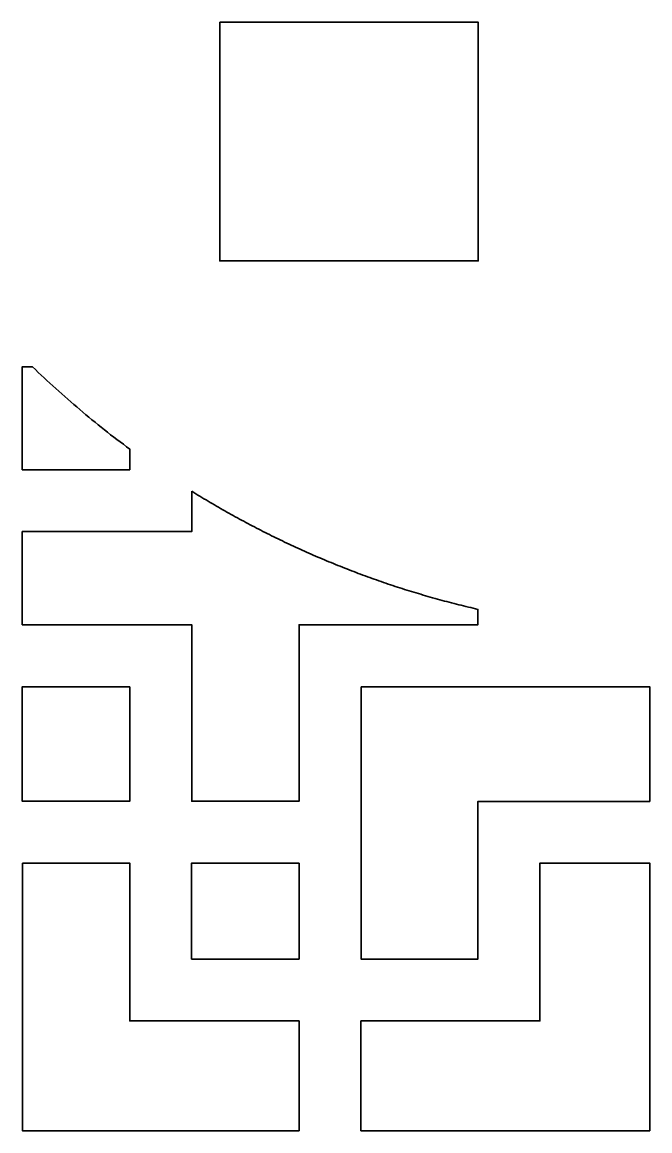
# Model space of a CAD drawing. Header units: centimetres. Extents: x 24 to 482, y -156 to 120.
# Drawn here: x 410.35 to 428.62, y -60.37 to -28.11 of the extents above; entities that cross this region are included whole.
import ezdxf

# ---------------------------------------------------------------- set-up
doc = ezdxf.new("R2010")
doc.units = ezdxf.units.CM
doc.header["$MEASUREMENT"] = 0
doc.layers.add('layer 1', color=7, linetype='Continuous')

msp = doc.modelspace()

# ---------------------------------------------------------------- linework, layer by layer
at = {"layer": 'layer 1', "color": 250, "lineweight": 35}
for points, knots in [([(416.10232, -28.10904), (416.10232, -28.10904), (423.62732, -28.10904), (423.62732, -28.10904), (423.62732, -28.10904), (423.62732, -28.10904), (423.62732, -35.05904), (423.62732, -35.05904), (423.62732, -35.05904), (423.62732, -35.05904), (416.10232, -35.05904), (416.10232, -35.05904), (416.10232, -35.05904), (416.10232, -35.05904), (416.10232, -28.10904), (416.10232, -28.10904)], [0, 0, 0, 0, 0.2, 0.2, 0.2, 0.2, 0.4, 0.4, 0.4, 0.4, 0.6, 0.6, 0.6, 0.6, 1, 1, 1, 1]), ([(410.65482, -38.13654), (410.65482, -38.13654), (410.35232, -38.13654), (410.35232, -38.13654), (410.35232, -38.13654), (410.35232, -38.13654), (410.35232, -41.13404), (410.35232, -41.13404), (410.35232, -41.13404), (410.35232, -41.13404), (413.48232, -41.13404), (413.48232, -41.13404), (413.48232, -41.13404), (413.48232, -41.13404), (413.48232, -40.53403), (413.48232, -40.53403), (413.48232, -40.53403), (413.48232, -40.53403), (413.48232, -40.53403), (413.48232, -40.53403), (413.48232, -40.53403), (413.48232, -40.53403), (413.38982, -40.46403), (413.38982, -40.46403), (413.38982, -40.46403), (413.38982, -40.46403), (413.29732, -40.39404), (413.29732, -40.39404), (413.29732, -40.39404), (413.29732, -40.39404), (413.20482, -40.32404), (413.20482, -40.32404), (413.20482, -40.32404), (413.20482, -40.32404), (413.11232, -40.25404), (413.11232, -40.25404), (413.11232, -40.25404), (413.11232, -40.25404), (413.01982, -40.18404), (413.01982, -40.18404), (413.01982, -40.18404), (413.01982, -40.18404), (412.92732, -40.11404), (412.92732, -40.11404), (412.92732, -40.11404), (412.92732, -40.11404), (412.83732, -40.04154), (412.83732, -40.04154), (412.83732, -40.04154), (412.83732, -40.04154), (412.74482, -39.96904), (412.74482, -39.96904), (412.74482, -39.96904), (412.74482, -39.96904), (412.65482, -39.89903), (412.65482, -39.89903), (412.65482, -39.89903), (412.65482, -39.89903), (412.56482, -39.82653), (412.56482, -39.82653), (412.56482, -39.82653), (412.56482, -39.82653), (412.47482, -39.75153), (412.47482, -39.75153), (412.47482, -39.75153), (412.47482, -39.75153), (412.38482, -39.67904), (412.38482, -39.67904), (412.38482, -39.67904), (412.38482, -39.67904), (412.29482, -39.60654), (412.29482, -39.60654), (412.29482, -39.60654), (412.29482, -39.60654), (412.20482, -39.53154), (412.20482, -39.53154), (412.20482, -39.53154), (412.20482, -39.53154), (412.11732, -39.45654), (412.11732, -39.45654), (412.11732, -39.45654), (412.11732, -39.45654), (412.02732, -39.38154), (412.02732, -39.38154), (412.02732, -39.38154), (412.02732, -39.38154), (411.93982, -39.30654), (411.93982, -39.30654), (411.93982, -39.30654), (411.93982, -39.30654), (411.85232, -39.23154), (411.85232, -39.23154), (411.85232, -39.23154), (411.85232, -39.23154), (411.76482, -39.15654), (411.76482, -39.15654), (411.76482, -39.15654), (411.76482, -39.15654), (411.67732, -39.07904), (411.67732, -39.07904), (411.67732, -39.07904), (411.67732, -39.07904), (411.58982, -39.00404), (411.58982, -39.00404), (411.58982, -39.00404), (411.58982, -39.00404), (411.50482, -38.92654), (411.50482, -38.92654), (411.50482, -38.92654), (411.50482, -38.92654), (411.41732, -38.84904), (411.41732, -38.84904), (411.41732, -38.84904), (411.41732, -38.84904), (411.33232, -38.77154), (411.33232, -38.77154), (411.33232, -38.77154), (411.33232, -38.77154), (411.24482, -38.69404), (411.24482, -38.69404), (411.24482, -38.69404), (411.24482, -38.69404), (411.15982, -38.61404), (411.15982, -38.61404), (411.15982, -38.61404), (411.15982, -38.61404), (411.07482, -38.53654), (411.07482, -38.53654), (411.07482, -38.53654), (411.07482, -38.53654), (410.98982, -38.45654), (410.98982, -38.45654), (410.98982, -38.45654), (410.98982, -38.45654), (410.90732, -38.37904), (410.90732, -38.37904), (410.90732, -38.37904), (410.90732, -38.37904), (410.82232, -38.29904), (410.82232, -38.29904), (410.82232, -38.29904), (410.82232, -38.29904), (410.73982, -38.21904), (410.73982, -38.21904), (410.73982, -38.21904), (410.73982, -38.21904), (410.65482, -38.13654), (410.65482, -38.13654)], [0, 0, 0, 0, 0.02631579, 0.02631579, 0.02631579, 0.02631579, 0.05263158, 0.05263158, 0.05263158, 0.05263158, 0.07894737, 0.07894737, 0.07894737, 0.07894737, 0.10526316, 0.10526316, 0.10526316, 0.10526316, 0.13157895, 0.13157895, 0.13157895, 0.13157895, 0.15789474, 0.15789474, 0.15789474, 0.15789474, 0.18421053, 0.18421053, 0.18421053, 0.18421053, 0.21052632, 0.21052632, 0.21052632, 0.21052632, 0.23684211, 0.23684211, 0.23684211, 0.23684211, 0.26315789, 0.26315789, 0.26315789, 0.26315789, 0.28947368, 0.28947368, 0.28947368, 0.28947368, 0.31578947, 0.31578947, 0.31578947, 0.31578947, 0.34210526, 0.34210526, 0.34210526, 0.34210526, 0.36842105, 0.36842105, 0.36842105, 0.36842105, 0.39473684, 0.39473684, 0.39473684, 0.39473684, 0.42105263, 0.42105263, 0.42105263, 0.42105263, 0.44736842, 0.44736842, 0.44736842, 0.44736842, 0.47368421, 0.47368421, 0.47368421, 0.47368421, 0.5, 0.5, 0.5, 0.5, 0.52631579, 0.52631579, 0.52631579, 0.52631579, 0.55263158, 0.55263158, 0.55263158, 0.55263158, 0.57894737, 0.57894737, 0.57894737, 0.57894737, 0.60526316, 0.60526316, 0.60526316, 0.60526316, 0.63157895, 0.63157895, 0.63157895, 0.63157895, 0.65789474, 0.65789474, 0.65789474, 0.65789474, 0.68421053, 0.68421053, 0.68421053, 0.68421053, 0.71052632, 0.71052632, 0.71052632, 0.71052632, 0.73684211, 0.73684211, 0.73684211, 0.73684211, 0.76315789, 0.76315789, 0.76315789, 0.76315789, 0.78947368, 0.78947368, 0.78947368, 0.78947368, 0.81578947, 0.81578947, 0.81578947, 0.81578947, 0.84210526, 0.84210526, 0.84210526, 0.84210526, 0.86842105, 0.86842105, 0.86842105, 0.86842105, 0.89473684, 0.89473684, 0.89473684, 0.89473684, 0.92105263, 0.92105263, 0.92105263, 0.92105263, 0.94736842, 0.94736842, 0.94736842, 0.94736842, 1, 1, 1, 1]), ([(415.28732, -41.75904), (415.28732, -41.75904), (415.28732, -42.93154), (415.28732, -42.93154), (415.28732, -42.93154), (415.28732, -42.93154), (410.35232, -42.93154), (410.35232, -42.93154), (410.35232, -42.93154), (410.35232, -42.93154), (410.35232, -45.64404), (410.35232, -45.64404), (410.35232, -45.64404), (410.35232, -45.64404), (415.28732, -45.64404), (415.28732, -45.64404), (415.28732, -45.64404), (415.28732, -45.64404), (415.28732, -50.78153), (415.28732, -50.78153), (415.28732, -50.78153), (415.28732, -50.78153), (418.41482, -50.78153), (418.41482, -50.78153), (418.41482, -50.78153), (418.41482, -50.78153), (418.41482, -45.64404), (418.41482, -45.64404), (418.41482, -45.64404), (418.41482, -45.64404), (423.61982, -45.64404), (423.61982, -45.64404), (423.61982, -45.64404), (423.61982, -45.64404), (423.61982, -45.19654), (423.61982, -45.19654), (423.61982, -45.19654), (423.61982, -45.19654), (423.61982, -45.19654), (423.61982, -45.19654), (423.61982, -45.19654), (423.61982, -45.19654), (423.54982, -45.18154), (423.54982, -45.18154), (423.54982, -45.18154), (423.54982, -45.18154), (423.47982, -45.16404), (423.47982, -45.16404), (423.47982, -45.16404), (423.47982, -45.16404), (423.40982, -45.14653), (423.40982, -45.14653), (423.40982, -45.14653), (423.40982, -45.14653), (423.33982, -45.13154), (423.33982, -45.13154), (423.33982, -45.13154), (423.33982, -45.13154), (423.26982, -45.11404), (423.26982, -45.11404), (423.26982, -45.11404), (423.26982, -45.11404), (423.19982, -45.09654), (423.19982, -45.09654), (423.19982, -45.09654), (423.19982, -45.09654), (423.13232, -45.07904), (423.13232, -45.07904), (423.13232, -45.07904), (423.13232, -45.07904), (423.06232, -45.06153), (423.06232, -45.06153), (423.06232, -45.06153), (423.06232, -45.06153), (422.99232, -45.04404), (422.99232, -45.04404), (422.99232, -45.04404), (422.99232, -45.04404), (422.92232, -45.02654), (422.92232, -45.02654), (422.92232, -45.02654), (422.92232, -45.02654), (422.85232, -45.00904), (422.85232, -45.00904), (422.85232, -45.00904), (422.85232, -45.00904), (422.78482, -44.99154), (422.78482, -44.99154), (422.78482, -44.99154), (422.78482, -44.99154), (422.71482, -44.97154), (422.71482, -44.97154), (422.71482, -44.97154), (422.71482, -44.97154), (422.64482, -44.95404), (422.64482, -44.95404), (422.64482, -44.95404), (422.64482, -44.95404), (422.57482, -44.93404), (422.57482, -44.93404), (422.57482, -44.93404), (422.57482, -44.93404), (422.50732, -44.91654), (422.50732, -44.91654), (422.50732, -44.91654), (422.50732, -44.91654), (422.43732, -44.89654), (422.43732, -44.89654), (422.43732, -44.89654), (422.43732, -44.89654), (422.36982, -44.87904), (422.36982, -44.87904), (422.36982, -44.87904), (422.36982, -44.87904), (422.29982, -44.85904), (422.29982, -44.85904), (422.29982, -44.85904), (422.29982, -44.85904), (422.23232, -44.83904), (422.23232, -44.83904), (422.23232, -44.83904), (422.23232, -44.83904), (422.16232, -44.81903), (422.16232, -44.81903), (422.16232, -44.81903), (422.16232, -44.81903), (422.09482, -44.79904), (422.09482, -44.79904), (422.09482, -44.79904), (422.09482, -44.79904), (422.02482, -44.77904), (422.02482, -44.77904), (422.02482, -44.77904), (422.02482, -44.77904), (421.95732, -44.75904), (421.95732, -44.75904), (421.95732, -44.75904), (421.95732, -44.75904), (421.88982, -44.73903), (421.88982, -44.73903), (421.88982, -44.73903), (421.88982, -44.73903), (421.81982, -44.71904), (421.81982, -44.71904), (421.81982, -44.71904), (421.81982, -44.71904), (421.75232, -44.69654), (421.75232, -44.69654), (421.75232, -44.69654), (421.75232, -44.69654), (421.68482, -44.67654), (421.68482, -44.67654), (421.68482, -44.67654), (421.68482, -44.67654), (421.61482, -44.65654), (421.61482, -44.65654), (421.61482, -44.65654), (421.61482, -44.65654), (421.54732, -44.63404), (421.54732, -44.63404), (421.54732, -44.63404), (421.54732, -44.63404), (421.47982, -44.61404), (421.47982, -44.61404), (421.47982, -44.61404), (421.47982, -44.61404), (421.41232, -44.59153), (421.41232, -44.59153), (421.41232, -44.59153), (421.41232, -44.59153), (421.34482, -44.56904), (421.34482, -44.56904), (421.34482, -44.56904), (421.34482, -44.56904), (421.27732, -44.54654), (421.27732, -44.54654), (421.27732, -44.54654), (421.27732, -44.54654), (421.20982, -44.52654), (421.20982, -44.52654), (421.20982, -44.52654), (421.20982, -44.52654), (421.13982, -44.50403), (421.13982, -44.50403), (421.13982, -44.50403), (421.13982, -44.50403), (421.07232, -44.48154), (421.07232, -44.48154), (421.07232, -44.48154), (421.07232, -44.48154), (421.00732, -44.45904), (421.00732, -44.45904), (421.00732, -44.45904), (421.00732, -44.45904), (420.93982, -44.43403), (420.93982, -44.43403), (420.93982, -44.43403), (420.93982, -44.43403), (420.87232, -44.41154), (420.87232, -44.41154), (420.87232, -44.41154), (420.87232, -44.41154), (420.80482, -44.38904), (420.80482, -44.38904), (420.80482, -44.38904), (420.80482, -44.38904), (420.73732, -44.36654), (420.73732, -44.36654), (420.73732, -44.36654), (420.73732, -44.36654), (420.66982, -44.34154), (420.66982, -44.34154), (420.66982, -44.34154), (420.66982, -44.34154), (420.60232, -44.31904), (420.60232, -44.31904), (420.60232, -44.31904), (420.60232, -44.31904), (420.53732, -44.29404), (420.53732, -44.29404), (420.53732, -44.29404), (420.53732, -44.29404), (420.46982, -44.27153), (420.46982, -44.27153), (420.46982, -44.27153), (420.46982, -44.27153), (420.40232, -44.24654), (420.40232, -44.24654), (420.40232, -44.24654), (420.40232, -44.24654), (420.33732, -44.22154), (420.33732, -44.22154), (420.33732, -44.22154), (420.33732, -44.22154), (420.26982, -44.19904), (420.26982, -44.19904), (420.26982, -44.19904), (420.26982, -44.19904), (420.20232, -44.17404), (420.20232, -44.17404), (420.20232, -44.17404), (420.20232, -44.17404), (420.13732, -44.14904), (420.13732, -44.14904), (420.13732, -44.14904), (420.13732, -44.14904), (420.06982, -44.12404), (420.06982, -44.12404), (420.06982, -44.12404), (420.06982, -44.12404), (420.00482, -44.09904), (420.00482, -44.09904), (420.00482, -44.09904), (420.00482, -44.09904), (419.93732, -44.07404), (419.93732, -44.07404), (419.93732, -44.07404), (419.93732, -44.07404), (419.87232, -44.04654), (419.87232, -44.04654), (419.87232, -44.04654), (419.87232, -44.04654), (419.80482, -44.02154), (419.80482, -44.02154), (419.80482, -44.02154), (419.80482, -44.02154), (419.73982, -43.99654), (419.73982, -43.99654), (419.73982, -43.99654), (419.73982, -43.99654), (419.67482, -43.96904), (419.67482, -43.96904), (419.67482, -43.96904), (419.67482, -43.96904), (419.60732, -43.94404), (419.60732, -43.94404), (419.60732, -43.94404), (419.60732, -43.94404), (419.54232, -43.91654), (419.54232, -43.91654), (419.54232, -43.91654), (419.54232, -43.91654), (419.47732, -43.89154), (419.47732, -43.89154), (419.47732, -43.89154), (419.47732, -43.89154), (419.41232, -43.86404), (419.41232, -43.86404), (419.41232, -43.86404), (419.41232, -43.86404), (419.34732, -43.83654), (419.34732, -43.83654), (419.34732, -43.83654), (419.34732, -43.83654), (419.28232, -43.81154), (419.28232, -43.81154), (419.28232, -43.81154), (419.28232, -43.81154), (419.21482, -43.78404), (419.21482, -43.78404), (419.21482, -43.78404), (419.21482, -43.78404), (419.14982, -43.75654), (419.14982, -43.75654), (419.14982, -43.75654), (419.14982, -43.75654), (419.08482, -43.72904), (419.08482, -43.72904), (419.08482, -43.72904), (419.08482, -43.72904), (419.01982, -43.70154), (419.01982, -43.70154), (419.01982, -43.70154), (419.01982, -43.70154), (418.95482, -43.67404), (418.95482, -43.67404), (418.95482, -43.67404), (418.95482, -43.67404), (418.88982, -43.64654), (418.88982, -43.64654), (418.88982, -43.64654), (418.88982, -43.64654), (418.82732, -43.61654), (418.82732, -43.61654), (418.82732, -43.61654), (418.82732, -43.61654), (418.76232, -43.58904), (418.76232, -43.58904), (418.76232, -43.58904), (418.76232, -43.58904), (418.69732, -43.56153), (418.69732, -43.56153), (418.69732, -43.56153), (418.69732, -43.56153), (418.63232, -43.53154), (418.63232, -43.53154), (418.63232, -43.53154), (418.63232, -43.53154), (418.56732, -43.50404), (418.56732, -43.50404), (418.56732, -43.50404), (418.56732, -43.50404), (418.50482, -43.47403), (418.50482, -43.47403), (418.50482, -43.47403), (418.50482, -43.47403), (418.43982, -43.44654), (418.43982, -43.44654), (418.43982, -43.44654), (418.43982, -43.44654), (418.37482, -43.41654), (418.37482, -43.41654), (418.37482, -43.41654), (418.37482, -43.41654), (418.31232, -43.38654), (418.31232, -43.38654), (418.31232, -43.38654), (418.31232, -43.38654), (418.24732, -43.35654), (418.24732, -43.35654), (418.24732, -43.35654), (418.24732, -43.35654), (418.18482, -43.32904), (418.18482, -43.32904), (418.18482, -43.32904), (418.18482, -43.32904), (418.11982, -43.29904), (418.11982, -43.29904), (418.11982, -43.29904), (418.11982, -43.29904), (418.05732, -43.26904), (418.05732, -43.26904), (418.05732, -43.26904), (418.05732, -43.26904), (417.99232, -43.23653), (417.99232, -43.23653), (417.99232, -43.23653), (417.99232, -43.23653), (417.92982, -43.20654), (417.92982, -43.20654), (417.92982, -43.20654), (417.92982, -43.20654), (417.86482, -43.17654), (417.86482, -43.17654), (417.86482, -43.17654), (417.86482, -43.17654), (417.80232, -43.14654), (417.80232, -43.14654), (417.80232, -43.14654), (417.80232, -43.14654), (417.73982, -43.11654), (417.73982, -43.11654), (417.73982, -43.11654), (417.73982, -43.11654), (417.67732, -43.08403), (417.67732, -43.08403), (417.67732, -43.08403), (417.67732, -43.08403), (417.61232, -43.05404), (417.61232, -43.05404), (417.61232, -43.05404), (417.61232, -43.05404), (417.54982, -43.02154), (417.54982, -43.02154), (417.54982, -43.02154), (417.54982, -43.02154), (417.48732, -42.99154), (417.48732, -42.99154), (417.48732, -42.99154), (417.48732, -42.99154), (417.42482, -42.95904), (417.42482, -42.95904), (417.42482, -42.95904), (417.42482, -42.95904), (417.36232, -42.92653), (417.36232, -42.92653), (417.36232, -42.92653), (417.36232, -42.92653), (417.29982, -42.89654), (417.29982, -42.89654), (417.29982, -42.89654), (417.29982, -42.89654), (417.23732, -42.86404), (417.23732, -42.86404), (417.23732, -42.86404), (417.23732, -42.86404), (417.17482, -42.83154), (417.17482, -42.83154), (417.17482, -42.83154), (417.17482, -42.83154), (417.11232, -42.79904), (417.11232, -42.79904), (417.11232, -42.79904), (417.11232, -42.79904), (417.04982, -42.76653), (417.04982, -42.76653), (417.04982, -42.76653), (417.04982, -42.76653), (416.98732, -42.73404), (416.98732, -42.73404), (416.98732, -42.73404), (416.98732, -42.73404), (416.92482, -42.70154), (416.92482, -42.70154), (416.92482, -42.70154), (416.92482, -42.70154), (416.86482, -42.66904), (416.86482, -42.66904), (416.86482, -42.66904), (416.86482, -42.66904), (416.80232, -42.63404), (416.80232, -42.63404), (416.80232, -42.63404), (416.80232, -42.63404), (416.73982, -42.60153), (416.73982, -42.60153), (416.73982, -42.60153), (416.73982, -42.60153), (416.67982, -42.56904), (416.67982, -42.56904), (416.67982, -42.56904), (416.67982, -42.56904), (416.61732, -42.53404), (416.61732, -42.53404), (416.61732, -42.53404), (416.61732, -42.53404), (416.55482, -42.50154), (416.55482, -42.50154), (416.55482, -42.50154), (416.55482, -42.50154), (416.49482, -42.46654), (416.49482, -42.46654), (416.49482, -42.46654), (416.49482, -42.46654), (416.43232, -42.43404), (416.43232, -42.43404), (416.43232, -42.43404), (416.43232, -42.43404), (416.37232, -42.39904), (416.37232, -42.39904), (416.37232, -42.39904), (416.37232, -42.39904), (416.30982, -42.36403), (416.30982, -42.36403), (416.30982, -42.36403), (416.30982, -42.36403), (416.24982, -42.32904), (416.24982, -42.32904), (416.24982, -42.32904), (416.24982, -42.32904), (416.18982, -42.29654), (416.18982, -42.29654), (416.18982, -42.29654), (416.18982, -42.29654), (416.12732, -42.26154), (416.12732, -42.26154), (416.12732, -42.26154), (416.12732, -42.26154), (416.06732, -42.22654), (416.06732, -42.22654), (416.06732, -42.22654), (416.06732, -42.22654), (416.00732, -42.19154), (416.00732, -42.19154), (416.00732, -42.19154), (416.00732, -42.19154), (415.94732, -42.15654), (415.94732, -42.15654), (415.94732, -42.15654), (415.94732, -42.15654), (415.88482, -42.11904), (415.88482, -42.11904), (415.88482, -42.11904), (415.88482, -42.11904), (415.82482, -42.08404), (415.82482, -42.08404), (415.82482, -42.08404), (415.82482, -42.08404), (415.76482, -42.04903), (415.76482, -42.04903), (415.76482, -42.04903), (415.76482, -42.04903), (415.70482, -42.01404), (415.70482, -42.01404), (415.70482, -42.01404), (415.70482, -42.01404), (415.64482, -41.97654), (415.64482, -41.97654), (415.64482, -41.97654), (415.64482, -41.97654), (415.58482, -41.94154), (415.58482, -41.94154), (415.58482, -41.94154), (415.58482, -41.94154), (415.52482, -41.90404), (415.52482, -41.90404), (415.52482, -41.90404), (415.52482, -41.90404), (415.46482, -41.86904), (415.46482, -41.86904), (415.46482, -41.86904), (415.46482, -41.86904), (415.40732, -41.83154), (415.40732, -41.83154), (415.40732, -41.83154), (415.40732, -41.83154), (415.34732, -41.79404), (415.34732, -41.79404), (415.34732, -41.79404), (415.34732, -41.79404), (415.28732, -41.75904), (415.28732, -41.75904)], [0, 0, 0, 0, 0.00719424, 0.00719424, 0.00719424, 0.00719424, 0.01438849, 0.01438849, 0.01438849, 0.01438849, 0.02158273, 0.02158273, 0.02158273, 0.02158273, 0.02877698, 0.02877698, 0.02877698, 0.02877698, 0.03597122, 0.03597122, 0.03597122, 0.03597122, 0.04316547, 0.04316547, 0.04316547, 0.04316547, 0.05035971, 0.05035971, 0.05035971, 0.05035971, 0.05755396, 0.05755396, 0.05755396, 0.05755396, 0.0647482, 0.0647482, 0.0647482, 0.0647482, 0.07194245, 0.07194245, 0.07194245, 0.07194245, 0.07913669, 0.07913669, 0.07913669, 0.07913669, 0.08633094, 0.08633094, 0.08633094, 0.08633094, 0.09352518, 0.09352518, 0.09352518, 0.09352518, 0.10071942, 0.10071942, 0.10071942, 0.10071942, 0.10791367, 0.10791367, 0.10791367, 0.10791367, 0.11510791, 0.11510791, 0.11510791, 0.11510791, 0.12230216, 0.12230216, 0.12230216, 0.12230216, 0.1294964, 0.1294964, 0.1294964, 0.1294964, 0.13669065, 0.13669065, 0.13669065, 0.13669065, 0.14388489, 0.14388489, 0.14388489, 0.14388489, 0.15107914, 0.15107914, 0.15107914, 0.15107914, 0.15827338, 0.15827338, 0.15827338, 0.15827338, 0.16546763, 0.16546763, 0.16546763, 0.16546763, 0.17266187, 0.17266187, 0.17266187, 0.17266187, 0.17985612, 0.17985612, 0.17985612, 0.17985612, 0.18705036, 0.18705036, 0.18705036, 0.18705036, 0.1942446, 0.1942446, 0.1942446, 0.1942446, 0.20143885, 0.20143885, 0.20143885, 0.20143885, 0.20863309, 0.20863309, 0.20863309, 0.20863309, 0.21582734, 0.21582734, 0.21582734, 0.21582734, 0.22302158, 0.22302158, 0.22302158, 0.22302158, 0.23021583, 0.23021583, 0.23021583, 0.23021583, 0.23741007, 0.23741007, 0.23741007, 0.23741007, 0.24460432, 0.24460432, 0.24460432, 0.24460432, 0.25179856, 0.25179856, 0.25179856, 0.25179856, 0.25899281, 0.25899281, 0.25899281, 0.25899281, 0.26618705, 0.26618705, 0.26618705, 0.26618705, 0.27338129, 0.27338129, 0.27338129, 0.27338129, 0.28057554, 0.28057554, 0.28057554, 0.28057554, 0.28776978, 0.28776978, 0.28776978, 0.28776978, 0.29496403, 0.29496403, 0.29496403, 0.29496403, 0.30215827, 0.30215827, 0.30215827, 0.30215827, 0.30935252, 0.30935252, 0.30935252, 0.30935252, 0.31654676, 0.31654676, 0.31654676, 0.31654676, 0.32374101, 0.32374101, 0.32374101, 0.32374101, 0.33093525, 0.33093525, 0.33093525, 0.33093525, 0.3381295, 0.3381295, 0.3381295, 0.3381295, 0.34532374, 0.34532374, 0.34532374, 0.34532374, 0.35251799, 0.35251799, 0.35251799, 0.35251799, 0.35971223, 0.35971223, 0.35971223, 0.35971223, 0.36690647, 0.36690647, 0.36690647, 0.36690647, 0.37410072, 0.37410072, 0.37410072, 0.37410072, 0.38129496, 0.38129496, 0.38129496, 0.38129496, 0.38848921, 0.38848921, 0.38848921, 0.38848921, 0.39568345, 0.39568345, 0.39568345, 0.39568345, 0.4028777, 0.4028777, 0.4028777, 0.4028777, 0.41007194, 0.41007194, 0.41007194, 0.41007194, 0.41726619, 0.41726619, 0.41726619, 0.41726619, 0.42446043, 0.42446043, 0.42446043, 0.42446043, 0.43165468, 0.43165468, 0.43165468, 0.43165468, 0.43884892, 0.43884892, 0.43884892, 0.43884892, 0.44604317, 0.44604317, 0.44604317, 0.44604317, 0.45323741, 0.45323741, 0.45323741, 0.45323741, 0.46043165, 0.46043165, 0.46043165, 0.46043165, 0.4676259, 0.4676259, 0.4676259, 0.4676259, 0.47482014, 0.47482014, 0.47482014, 0.47482014, 0.48201439, 0.48201439, 0.48201439, 0.48201439, 0.48920863, 0.48920863, 0.48920863, 0.48920863, 0.49640288, 0.49640288, 0.49640288, 0.49640288, 0.50359712, 0.50359712, 0.50359712, 0.50359712, 0.51079137, 0.51079137, 0.51079137, 0.51079137, 0.51798561, 0.51798561, 0.51798561, 0.51798561, 0.52517986, 0.52517986, 0.52517986, 0.52517986, 0.5323741, 0.5323741, 0.5323741, 0.5323741, 0.53956835, 0.53956835, 0.53956835, 0.53956835, 0.54676259, 0.54676259, 0.54676259, 0.54676259, 0.55395683, 0.55395683, 0.55395683, 0.55395683, 0.56115108, 0.56115108, 0.56115108, 0.56115108, 0.56834532, 0.56834532, 0.56834532, 0.56834532, 0.57553957, 0.57553957, 0.57553957, 0.57553957, 0.58273381, 0.58273381, 0.58273381, 0.58273381, 0.58992806, 0.58992806, 0.58992806, 0.58992806, 0.5971223, 0.5971223, 0.5971223, 0.5971223, 0.60431655, 0.60431655, 0.60431655, 0.60431655, 0.61151079, 0.61151079, 0.61151079, 0.61151079, 0.61870504, 0.61870504, 0.61870504, 0.61870504, 0.62589928, 0.62589928, 0.62589928, 0.62589928, 0.63309353, 0.63309353, 0.63309353, 0.63309353, 0.64028777, 0.64028777, 0.64028777, 0.64028777, 0.64748201, 0.64748201, 0.64748201, 0.64748201, 0.65467626, 0.65467626, 0.65467626, 0.65467626, 0.6618705, 0.6618705, 0.6618705, 0.6618705, 0.66906475, 0.66906475, 0.66906475, 0.66906475, 0.67625899, 0.67625899, 0.67625899, 0.67625899, 0.68345324, 0.68345324, 0.68345324, 0.68345324, 0.69064748, 0.69064748, 0.69064748, 0.69064748, 0.69784173, 0.69784173, 0.69784173, 0.69784173, 0.70503597, 0.70503597, 0.70503597, 0.70503597, 0.71223022, 0.71223022, 0.71223022, 0.71223022, 0.71942446, 0.71942446, 0.71942446, 0.71942446, 0.72661871, 0.72661871, 0.72661871, 0.72661871, 0.73381295, 0.73381295, 0.73381295, 0.73381295, 0.74100719, 0.74100719, 0.74100719, 0.74100719, 0.74820144, 0.74820144, 0.74820144, 0.74820144, 0.75539568, 0.75539568, 0.75539568, 0.75539568, 0.76258993, 0.76258993, 0.76258993, 0.76258993, 0.76978417, 0.76978417, 0.76978417, 0.76978417, 0.77697842, 0.77697842, 0.77697842, 0.77697842, 0.78417266, 0.78417266, 0.78417266, 0.78417266, 0.79136691, 0.79136691, 0.79136691, 0.79136691, 0.79856115, 0.79856115, 0.79856115, 0.79856115, 0.8057554, 0.8057554, 0.8057554, 0.8057554, 0.81294964, 0.81294964, 0.81294964, 0.81294964, 0.82014388, 0.82014388, 0.82014388, 0.82014388, 0.82733813, 0.82733813, 0.82733813, 0.82733813, 0.83453237, 0.83453237, 0.83453237, 0.83453237, 0.84172662, 0.84172662, 0.84172662, 0.84172662, 0.84892086, 0.84892086, 0.84892086, 0.84892086, 0.85611511, 0.85611511, 0.85611511, 0.85611511, 0.86330935, 0.86330935, 0.86330935, 0.86330935, 0.8705036, 0.8705036, 0.8705036, 0.8705036, 0.87769784, 0.87769784, 0.87769784, 0.87769784, 0.88489209, 0.88489209, 0.88489209, 0.88489209, 0.89208633, 0.89208633, 0.89208633, 0.89208633, 0.89928058, 0.89928058, 0.89928058, 0.89928058, 0.90647482, 0.90647482, 0.90647482, 0.90647482, 0.91366906, 0.91366906, 0.91366906, 0.91366906, 0.92086331, 0.92086331, 0.92086331, 0.92086331, 0.92805755, 0.92805755, 0.92805755, 0.92805755, 0.9352518, 0.9352518, 0.9352518, 0.9352518, 0.94244604, 0.94244604, 0.94244604, 0.94244604, 0.94964029, 0.94964029, 0.94964029, 0.94964029, 0.95683453, 0.95683453, 0.95683453, 0.95683453, 0.96402878, 0.96402878, 0.96402878, 0.96402878, 0.97122302, 0.97122302, 0.97122302, 0.97122302, 0.97841727, 0.97841727, 0.97841727, 0.97841727, 0.98561151, 0.98561151, 0.98561151, 0.98561151, 1, 1, 1, 1]), ([(413.48232, -47.44653), (413.48232, -47.44653), (410.35232, -47.44653), (410.35232, -47.44653), (410.35232, -47.44653), (410.35232, -47.44653), (410.35232, -50.77903), (410.35232, -50.77903), (410.35232, -50.77903), (410.35232, -50.77903), (413.48232, -50.77903), (413.48232, -50.77903), (413.48232, -50.77903), (413.48232, -50.77903), (413.48232, -47.44653), (413.48232, -47.44653)], [0, 0, 0, 0, 0.2, 0.2, 0.2, 0.2, 0.4, 0.4, 0.4, 0.4, 0.6, 0.6, 0.6, 0.6, 1, 1, 1, 1]), ([(420.21732, -47.44653), (420.21732, -47.44653), (428.61982, -47.44653), (428.61982, -47.44653), (428.61982, -47.44653), (428.61982, -47.44653), (428.61982, -50.78403), (428.61982, -50.78403), (428.61982, -50.78403), (428.61982, -50.78403), (423.61982, -50.78403), (423.61982, -50.78403), (423.61982, -50.78403), (423.61982, -50.78403), (423.61982, -55.37154), (423.61982, -55.37154), (423.61982, -55.37154), (423.61982, -55.37154), (420.21732, -55.37154), (420.21732, -55.37154), (420.21732, -55.37154), (420.21732, -55.37154), (420.21732, -47.44653), (420.21732, -47.44653)], [0, 0, 0, 0, 0.14285714, 0.14285714, 0.14285714, 0.14285714, 0.28571429, 0.28571429, 0.28571429, 0.28571429, 0.42857143, 0.42857143, 0.42857143, 0.42857143, 0.57142857, 0.57142857, 0.57142857, 0.57142857, 0.71428571, 0.71428571, 0.71428571, 0.71428571, 1, 1, 1, 1]), ([(410.35732, -52.58154), (410.35732, -52.58154), (413.48232, -52.58154), (413.48232, -52.58154), (413.48232, -52.58154), (413.48232, -52.58154), (413.48232, -57.17154), (413.48232, -57.17154), (413.48232, -57.17154), (413.48232, -57.17154), (418.41482, -57.17154), (418.41482, -57.17154), (418.41482, -57.17154), (418.41482, -57.17154), (418.41482, -60.37154), (418.41482, -60.37154), (418.41482, -60.37154), (418.41482, -60.37154), (410.35732, -60.37154), (410.35732, -60.37154), (410.35732, -60.37154), (410.35732, -60.37154), (410.35732, -52.58154), (410.35732, -52.58154)], [0, 0, 0, 0, 0.14285714, 0.14285714, 0.14285714, 0.14285714, 0.28571429, 0.28571429, 0.28571429, 0.28571429, 0.42857143, 0.42857143, 0.42857143, 0.42857143, 0.57142857, 0.57142857, 0.57142857, 0.57142857, 0.71428571, 0.71428571, 0.71428571, 0.71428571, 1, 1, 1, 1]), ([(418.41482, -52.58154), (418.41482, -52.58154), (415.28232, -52.58154), (415.28232, -52.58154), (415.28232, -52.58154), (415.28232, -52.58154), (415.28232, -55.37154), (415.28232, -55.37154), (415.28232, -55.37154), (415.28232, -55.37154), (418.41482, -55.37154), (418.41482, -55.37154), (418.41482, -55.37154), (418.41482, -55.37154), (418.41482, -52.58154), (418.41482, -52.58154)], [0, 0, 0, 0, 0.2, 0.2, 0.2, 0.2, 0.4, 0.4, 0.4, 0.4, 0.6, 0.6, 0.6, 0.6, 1, 1, 1, 1]), ([(428.62232, -60.37154), (428.62232, -60.37154), (428.62232, -52.58154), (428.62232, -52.58154), (428.62232, -52.58154), (428.62232, -52.58154), (425.42232, -52.58154), (425.42232, -52.58154), (425.42232, -52.58154), (425.42232, -52.58154), (425.42232, -57.17154), (425.42232, -57.17154), (425.42232, -57.17154), (425.42232, -57.17154), (420.21482, -57.17154), (420.21482, -57.17154), (420.21482, -57.17154), (420.21482, -57.17154), (420.21482, -60.37154), (420.21482, -60.37154), (420.21482, -60.37154), (420.21482, -60.37154), (428.62232, -60.37154), (428.62232, -60.37154)], [0, 0, 0, 0, 0.14285714, 0.14285714, 0.14285714, 0.14285714, 0.28571429, 0.28571429, 0.28571429, 0.28571429, 0.42857143, 0.42857143, 0.42857143, 0.42857143, 0.57142857, 0.57142857, 0.57142857, 0.57142857, 0.71428571, 0.71428571, 0.71428571, 0.71428571, 1, 1, 1, 1])]:
    msp.add_open_spline(points, degree=3, knots=knots, dxfattribs=at)

doc.saveas('drawing.dxf')
